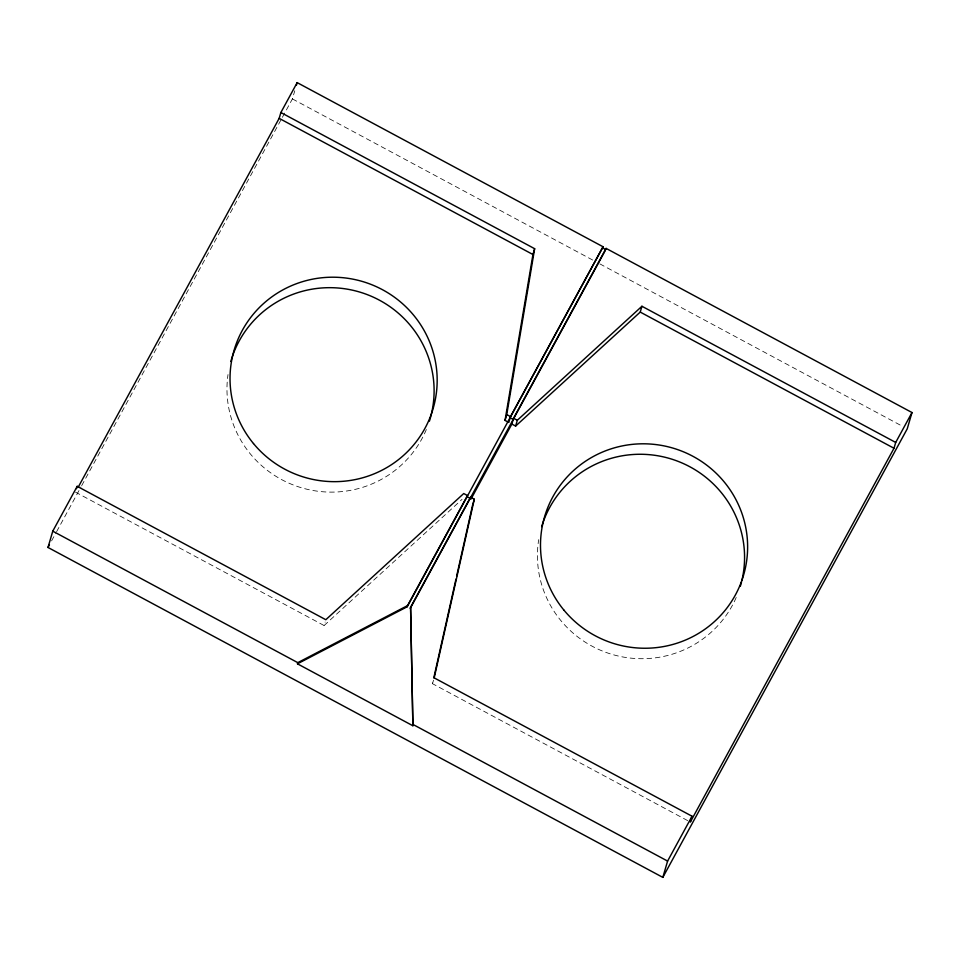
<?xml version="1.0" encoding="UTF-8"?>
<svg xmlns="http://www.w3.org/2000/svg" width="960" height="960" viewBox="0 0 960 960"><rect width="100%" height="100%" fill="white"/><g stroke="black" fill="none" stroke-linecap="round" stroke-linejoin="round"><path stroke-width="0.72" stroke-dasharray="4.8 3.6" d="M687.708 820.644L432.492 683.688L433.14 680.784M282.372 117.324L292.404 98.916L294.78 90.768M75.504 492.132L324.108 625.536L325.128 622.044M432.492 683.688L433.512 680.196M51.588 540.888L55.884 532.992M56.604 531.672L80.964 486.948M81.684 485.64L281.652 118.644M324.108 625.536L462.036 499.356M292.404 98.916L593.22 260.328M599.82 263.868L901.956 426M426.348 429.516A103.692 102.096 16.3 0 1 303.3 488.292A103.692 102.096 16.3 0 1 228.012 374.544M736.224 597.48A103.692 102.096 16.3 0 1 612.312 654.468A103.692 102.096 16.3 0 1 538.692 539.664"/><path stroke-width="1.44" d="M603.06 246.768L510.516 416.616L508.812 422.436L505.044 420.408L532.944 254.52L534.648 248.7L280.872 112.524L297.168 82.62L603.06 246.768L407.196 606.768L297.444 663.816L412.896 725.76L410.58 607.236L470.544 497.196L474.312 499.212L434.196 677.88L692.04 816.228L690.336 822.048L894 448.26L895.704 442.44L912 412.536L606.108 248.4L513.552 418.248L511.86 424.068L470.988 499.068M505.044 420.408L506.748 414.588L534.648 248.7M433.8 677.88L455.976 579.108M456.624 576.204L472.608 505.032M912 412.536L907.236 428.832L662.832 877.38L48 547.464L52.764 531.168L77.208 486.312L325.812 619.716L463.728 493.536L467.496 495.552L467.16 496.716L470.208 498.36L470.544 497.196M76.524 488.64L77.208 486.312M78.372 486.864L279.168 118.344L280.872 112.524M296.376 85.332L297.168 82.62M297.444 663.816L297.78 662.652L407.544 605.604L467.496 495.552M407.196 606.768L407.544 605.604M412.896 725.76L410.58 607.236M472.944 503.868L474.312 499.212M511.86 424.068L515.628 426.084L517.32 420.264L641.928 306.264L895.704 442.44M606.108 248.4L605.76 249.564L602.724 247.932M515.628 426.084L640.236 312.084L641.928 306.264M662.832 877.38L667.596 861.084L692.04 816.228M48 547.464L49.428 544.824M410.244 608.4L605.052 250.872M279.168 118.344L532.944 254.52M640.236 312.084L894 448.26M506.748 414.588L510.516 416.616M513.552 418.248L517.32 420.264M510.168 417.78L513.216 419.412M52.764 531.168L297.78 662.652M413.244 724.596L667.596 861.084M230.808 361.476A103.692 102.096 16.3 0 1 359.94 292.128A103.692 102.096 16.3 0 1 429.408 421.164M541.68 526.644A103.692 102.096 16.3 0 1 667.5 457.896A103.692 102.096 16.3 0 1 741.852 580.596M741.492 582.036A103.692 102.096 16.3 0 1 740.304 586.332M253.488 443.556A103.692 102.096 16.3 0 0 430.512 416.292A103.692 102.096 16.3 0 0 316.788 278.424A103.692 102.096 16.3 0 0 253.488 443.556M563.952 610.152A103.692 102.096 16.3 0 0 740.964 582.888A103.692 102.096 16.3 0 0 627.252 445.02A103.692 102.096 16.3 0 0 563.952 610.152"/></g></svg>
